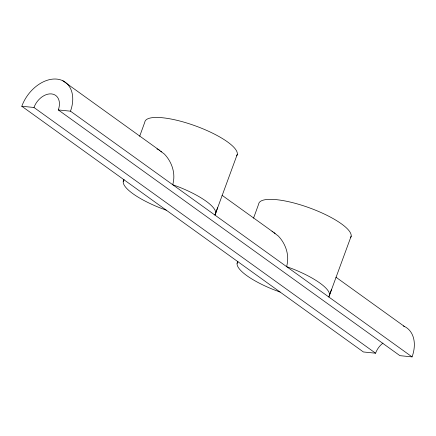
<?xml version="1.0" encoding="UTF-8"?>
<svg xmlns="http://www.w3.org/2000/svg" width="436" height="436" viewBox="0 0 436 436"><rect width="100%" height="100%" fill="white"/><g stroke="black" fill="none" stroke-linecap="round" stroke-linejoin="round"><path stroke-width="0.65" d="M217.602 207.716L214.959 215.101L237.304 154.23M329.044 296.387L331.464 289.618M166.28 210.179L159.821 207.781A49.034 13.102 20 0 1 123.23 181.458L123.922 179.545M139.678 136.261L144.774 122.254A49.034 13.102 20 0 1 195.726 126.004A49.034 13.102 20 0 1 236.694 155.832M280.146 292.087L273.688 289.684A49.034 13.102 20 0 1 237.091 263.36L237.789 261.453M253.545 218.164L258.641 204.157A49.034 13.102 20 0 1 309.593 207.907A49.034 13.102 20 0 1 350.555 237.734M328.826 297.003L351.171 236.132M123.23 181.458L124.026 179.79M237.091 263.36L237.893 261.693M403.338 325.986A32.689 22.852 -54.3 0 1 412.075 356.888L70.479 111.175A32.689 22.852 -54.3 0 0 56.914 79.112A32.689 22.852 -54.3 0 0 21.8 106.253L33.97 107.485L375.565 353.198A16.345 11.423 -54.3 0 1 382.939 343.094M33.97 107.485A16.345 11.423 -54.3 0 1 51.524 93.914A16.345 11.423 -54.3 0 1 58.31 109.943L70.479 111.175M375.565 353.198L363.395 351.966L21.8 106.253M412.075 356.888L399.905 355.656L58.31 109.943M156.916 148.954L158.197 149.346L164.454 154.126C172.1 162.138 175.915 173.855 172.705 184.706L179.163 187.109A49.034 13.102 20 0 1 215.76 213.433M62.844 80.758L159.576 150.338M160.682 151.134L161.789 151.93M222.033 195.268L272.887 231.843M273.993 232.639L275.1 233.434M335.9 277.171L404.439 326.471M272.026 231.227L278.321 236.029C285.962 244.04 289.782 255.758 286.572 266.609L293.03 269.012A49.034 13.102 20 0 1 329.621 295.336"/></g></svg>
